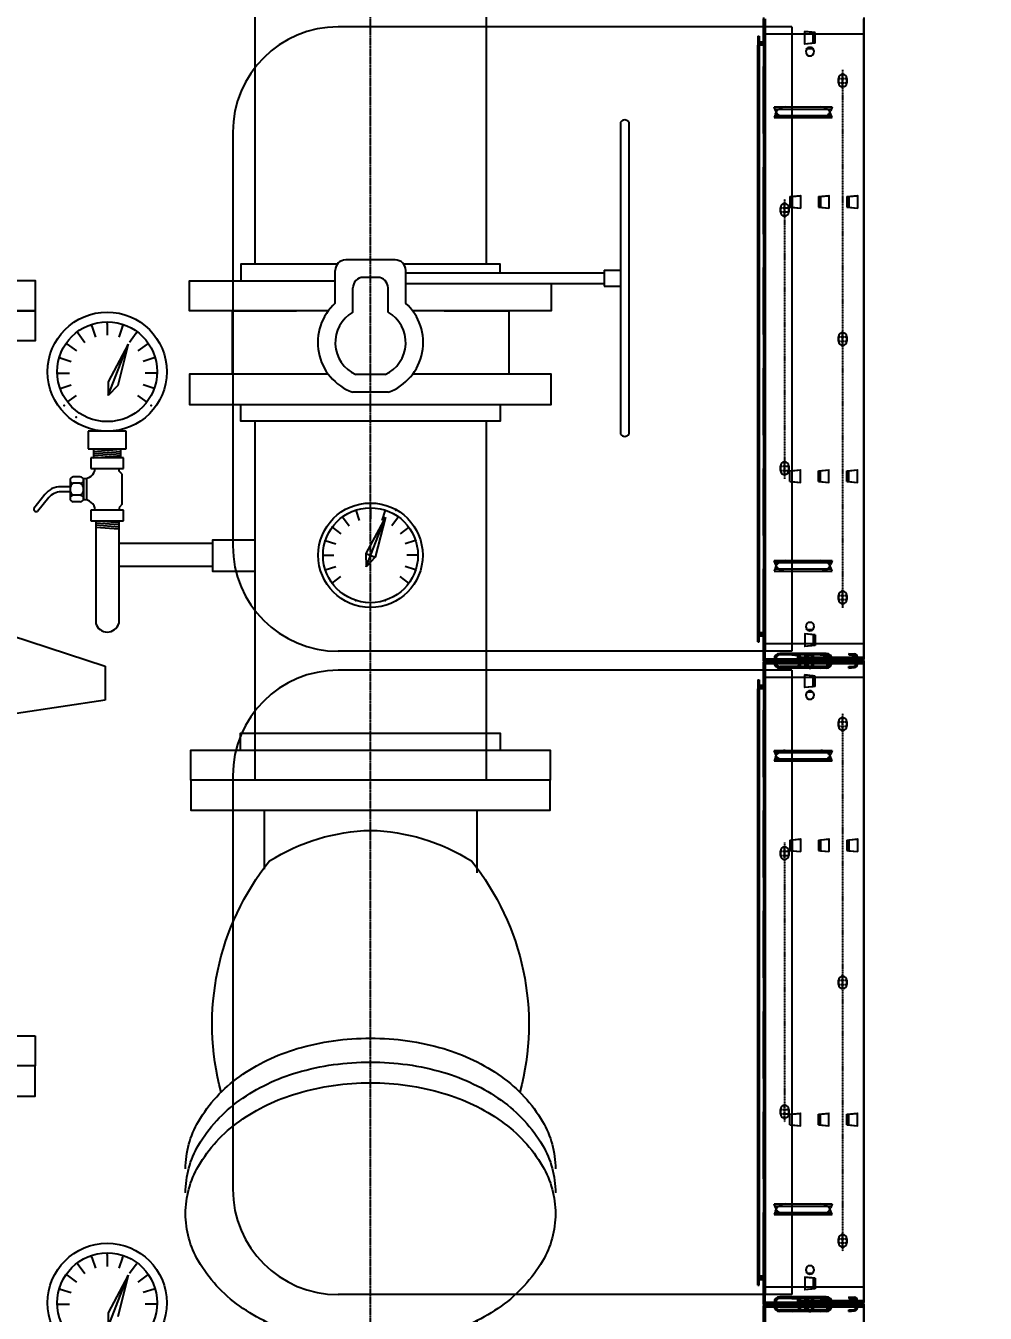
# Model space of a CAD drawing. Header units: millimetres. Extents: x -69706 to 52883, y -6882 to 68885.
# Drawn here: x -29200 to -28290, y 25178 to 26399 of the extents above; entities that cross this region are included whole.
import ezdxf

# ---------------------------------------------------------------- set-up
doc = ezdxf.new("R2010")
doc.units = ezdxf.units.MM
for name, pattern in [('YFM1P-長$0$CENTER2', [1.125, 0.75, -0.125, 0.125, -0.125]), ('YFM1P-長$0$HIDDEN', [9.525, 6.35, -3.175]), ('YFM1P-長$0$MAU&DCC Valve Station$0$CENTER2', [1.125, 0.75, -0.125, 0.125, -0.125])]:
    doc.linetypes.add(name, pattern=pattern)
for name, color, linetype in [('YFM1P-長$0$BAG', 221, 'Continuous'), ('YFM1P-長$0$CBF01', 3, 'Continuous'), ('YFM1P-長$0$CBF02', 6, 'Continuous'), ('YFM1P-長$0$CBF03', 30, 'Continuous'), ('YFM1P-長$0$CBF04', 7, 'Continuous'), ('YFM1P-長$0$M-FOUN', 252, 'Continuous'), ('YFM1P-長$0$MAU&DCC Valve Station$0$M-CWTR-VAVE', 4, 'Continuous'), ('YFM1P-長$0$MAU&DCC Valve Station$0$M-PIPE-CHWS12', 130, 'Continuous'), ('YFM1P-長$0$MAU&DCC Valve Station$0$M-PIPE-CHWS12_CL', 132, 'YFM1P-長$0$MAU&DCC Valve Station$0$CENTER2')]:
    doc.layers.add(name, color=color, linetype=linetype)
doc.styles.add('dim-txt', font='isocp.shx', dxfattribs={"width": 0.7, "bigfont": 'chineset.shx'})
doc.dimstyles.new('ARCH-dim-200MM', dxfattribs={"dimscale": 2000, "dimtxt": 0.3, "dimasz": 0.1, "dimexe": 0.1, "dimexo": 0.1, "dimgap": 0.05, "dimtad": 1, "dimdec": 0, "dimrnd": 0.5, "dimdsep": 46, "dimtxsty": 'dim-txt', "dimblk": 'DOT', "dimcen": 2, "dimclrd": 256, "dimclre": 256, "dimclrt": 256, "dimadec": 0, "dimazin": 0, "dimtfac": 1, "dimtdec": 0, "dimtix": 1, "dimtmove": 2, "dimatfit": 3, "dimldrblk": 'OBLIQUE', "dimfxl": 1, "dimtvp": 1, "dimtolj": 1, "dimarcsym": 0})

# ---------------------------------------------------------------- blocks, each defined once
blk = doc.blocks.new('YFM1P-長$0$MAU&DCC Valve Station$0$tg')
for p, q in [((-13.9, 42.8), (-10.7, 32.9)), ((0, 45), (0, 34.6)), ((13.9, 42.8), (10.7, 32.9)), ((-36.4, 26.5), (-28, 20.3)), ((-26.5, 36.4), (-20.3, 28)), ((14.1, 36.1), (-4.5, 1.7)), ((-4.2, -10.9), (14.1, 36.1)), ((14.1, 36.1), (4.5, -1.7)), ((26.5, 36.4), (20.3, 28)), ((36.4, 26.5), (28, 20.3)), ((-42.8, 13.9), (-32.9, 10.7)), ((42.8, 13.9), (32.9, 10.7)), ((-4.5, 1.7), (4.5, -1.7)), ((-4.5, 1.7), (-4.2, -10.9)), ((-45, 0), (-34.6, 0)), ((-42.8, -13.9), (-32.9, -10.7)), ((4.5, -1.7), (-4.2, -10.9)), ((42.8, -13.9), (32.9, -10.7)), ((45, 0), (34.6, 0)), ((-36.4, -26.5), (-28, -20.3)), ((36.4, -26.5), (28, -20.3))]:
    blk.add_line(p, q)
for radius in [49.5, 45]:
    blk.add_circle((0, 0), radius)
for p in [(23.9, 42.8), (-36.4, 26.5), (-26.5, 36.4), (26.5, 36.4), (-42.8, 13.9), (-45, 0), (-42.8, -13.9), (-36.4, -26.5), (-26.5, -36.4), (-13.9, -42.8), (0, -45), (13.9, -42.8)]:
    blk.add_point(p)
blk = doc.blocks.new('YFM1P-長$0$MAU&DCC Valve Station$0$08bv')
for p, q in [((368, 209), (368, -87)), ((376, 209), (376, -87)), ((154.4, 78.4), (107.6, 78.4)), ((97.6, 37.2), (97.6, 68.4)), ((137.7, 61.8), (124.3, 61.8)), ((164.4, 37.2), (164.4, 68.4)), ((164.4, 66), (352.6, 66)), ((352.6, 68.6), (352.6, 53.4)), ((352.6, 68.6), (368, 68.6)), ((114.3, 28.9), (114.3, 51.8)), ((147.7, 28.9), (147.7, 51.8)), ((164.4, 56), (352.6, 56)), ((352.6, 53.4), (368, 53.4)), ((0, 30), (0, -30)), ((0, 30), (61, 30)), ((201, 30), (262, 30)), ((262, 30), (262, -30)), ((144.8, -30.4), (117.2, -30.4)), ((148.1, -47), (113.9, -47))]:
    blk.add_line(p, q)
for points in [[(91, 30), (-40.5, 30), (-40.5, 58.6), (97.6, 58.6)], [(302.4, 56), (302.4, 30), (171, 30)], [(91, -30), (-40.5, -30), (-40.5, -58.6), (302.4, -58.6), (302.4, -30), (171, -30)]]:
    blk.add_lwpolyline(points)
for centre, radius, start, end in [((372, 206), 5, 36.8699, 143.1301), ((107.6, 68.4), 10, 90, 180), ((154.4, 68.4), 10, 0, 90), ((124.3, 51.8), 10, 90, 180), ((137.7, 51.8), 10, 0, 90), ((131, 0), 50, 131.8455, 250.0516), ((131, 0), 50, 289.9484, 48.1545), ((131, 0), 33.4, 120.0681, 245.5139), ((131, 0), 33.4, 294.4861, 59.9319), ((372, -84), 5, 216.8699, 323.1301)]:
    blk.add_arc(centre, radius, start, end)
blk = doc.blocks.new('YFM1P-長$0$A$C2E733A67')
at = {"layer": 'YFM1P-長$0$MAU&DCC Valve Station$0$M-CWTR-VAVE'}
for p, q in [((74.5, 585.9, 0), (74.5, 526.7, 0)), ((276.1, 585.9, 0), (276.1, 530.1, 0)), ((74.5, 101.9, 0), (74.5, 70.3, 0)), ((276.1, 101.9, 0), (276.1, 70.3, 0))]:
    blk.add_line(p, q, dxfattribs=at)
at = {"layer": 'YFM1P-長$0$MAU&DCC Valve Station$0$M-CWTR-VAVE', "elevation": 0}
for points in [[(298.4, 643), (298.4, 658.9), (52.3, 658.9), (52.3, 643)], [(345.6, 614.4), (345.6, 643), (5.1, 643), (5.1, 614.4), (345.6, 614.4)], [(345.6, 614.4), (345.6, 585.9), (5.1, 585.9), (5.1, 614.4), (345.6, 614.4)], [(345.6, 44.4), (345.6, 73), (5.1, 73), (5.1, 44.4), (345.6, 44.4)], [(345.6, 44.4), (345.6, 15.9), (5.1, 15.9), (5.1, 44.4), (345.6, 44.4)], [(298.4, 15.9), (298.4, 0), (52.3, 0), (52.3, 15.9)]]:
    blk.add_lwpolyline(points, dxfattribs=at)
for points in [[(350.6, 245.9, 0.133256), (338.4, 290.9, 0.106756), (299.3, 333.5, 0.082828), (244.8, 359.9, 0.071352), (175.3, 369.8, 0.071352), (105.9, 359.9, 0.082828), (51.4, 333.5, 0.106756), (12.2, 290.9, 0.133256), (0, 245.9, 0.133256)], [(350.6, 223.2, 0.133256), (338.4, 268.3, 0.106756), (299.3, 310.9, 0.082828), (244.8, 337.3, 0.071352), (175.3, 347.2, 0.071352), (105.9, 337.3, 0.082828), (51.4, 310.9, 0.106756), (12.2, 268.3, 0.133256), (0, 223.2, 0.133256)]]:
    blk.add_lwpolyline(points, format="xyb", dxfattribs=at)
blk.add_lwpolyline([(0, 203.5, 0.133256), (12.2, 158.5, 0.106756), (51.4, 115.8, 0.082828), (105.9, 89.5, 0.071352), (175.3, 79.5, 0.071352), (244.8, 89.5, 0.082828), (299.3, 115.8, 0.106756), (338.4, 158.5, 0.133256), (350.6, 203.5, 0.133256), (338.4, 248.5, 0.106756), (299.3, 291.2, 0.082828), (244.8, 317.5, 0.071352), (175.3, 327.5, 0.071352), (105.9, 317.5, 0.082828), (51.4, 291.2, 0.106756), (12.2, 248.5, 0.133256)], format="xyb", close=True, dxfattribs=at)
at = {"layer": 'YFM1P-長$0$MAU&DCC Valve Station$0$M-CWTR-VAVE'}
for centre, radius, start, end in [((180.1, 378.7, 0), 188.2, 91.4539, 122.2502), ((170.5, 378.7, 0), 188.2, 57.7498, 88.5461), ((272.5, 383.1, 0), 247.3, 141.2367, 195.0896), ((78.1, 383.1, 0), 247.3, 344.9104, 38.7633)]:
    blk.add_arc(centre, radius, start, end, dxfattribs=at)
blk = doc.blocks.new('YFM1P-長$0$A$C425E7A06')
at = {"layer": 'YFM1P-長$0$MAU&DCC Valve Station$0$M-CWTR-VAVE'}
for p, q in [((100.5, 731.9, 0), (100.5, 491.1, 0)), ((372.9, 731.9, 0), (372.9, 491.1, 0)), ((89.8, 452.8, 0), (0, 423.6, 0)), ((383.6, 452.8, 0), (473.4, 423.6, 0)), ((0, 423.6, 0), (0, 391.4, 0)), ((473.4, 423.6, 0), (473.4, 391.4, 0)), ((0, 391.4, 0), (84.1, 378.6, 0)), ((473.4, 391.4, 0), (389.3, 378.6, 0)), ((100.5, 343.1, 0), (100.5, 73, 0)), ((372.9, 343.1, 0), (372.9, 73, 0))]:
    blk.add_line(p, q, dxfattribs=at)
at = {"layer": 'YFM1P-長$0$MAU&DCC Valve Station$0$M-CWTR-VAVE', "elevation": 0}
for points in [[(359.7, 789), (359.7, 804.9), (113.7, 804.9), (113.7, 789)], [(406.9, 760.5), (406.9, 789), (66.5, 789), (66.5, 760.5), (406.9, 760.5)], [(66.5, 760.5), (66.5, 731.9), (406.9, 731.9), (406.9, 760.5), (66.5, 760.5)], [(66.5, 73), (66.5, 44.5), (406.9, 44.5), (406.9, 73), (66.5, 73)], [(406.9, 44.5), (406.9, 15.9), (66.5, 15.9), (66.5, 44.5), (406.9, 44.5)], [(359.7, 15.9), (359.7, 0), (113.7, 0), (113.7, 15.9)]]:
    blk.add_lwpolyline(points, dxfattribs=at)
at = {"layer": 'YFM1P-長$0$MAU&DCC Valve Station$0$M-CWTR-VAVE'}
for centre, radius in [((236.7, 581.6, 0), 17.1), ((236.7, 407.5, 0), 151.8), ((236.7, 407.5, 0), 87.1), ((236.7, 233.3, 0), 17.1)]:
    blk.add_circle(centre, radius, dxfattribs=at)
for centre, start, end in [((145.1, 498.7, 0), 170.4137, 207.4523), ((328.3, 498.7, 0), 332.5477, 9.5863)]:
    blk.add_arc(centre, 45.2, start, end, dxfattribs=at)
blk = doc.blocks.new('YFM1P-長$0$A$Cc3ad5393')
at = {"layer": 'YFM1P-長$0$BAG', "color": 252}
for p, q in [((287591.9, 373497.7), (287161.9, 373497.7)), ((287566.5, 373497.7), (287566.5, 372905.7)), ((287591.9, 373497.7), (287591.9, 372905.7)), ((287061.9, 373397.7), (287061.9, 373005.7)), ((287591.9, 372905.7), (287161.9, 372905.7)), ((287591.9, 372887.7), (287161.9, 372887.7)), ((287566.5, 372887.7), (287566.5, 372295.7)), ((287591.9, 372887.7), (287591.9, 372295.7)), ((287061.9, 372787.7), (287061.9, 372395.7)), ((287591.9, 372295.7), (287161.9, 372295.7))]:
    blk.add_line(p, q, dxfattribs=at)
for centre, start, end in [((287161.9, 373397.7), 90, 180), ((287161.9, 373005.7), 180, 270), ((287161.9, 372787.7), 90, 180), ((287161.9, 372395.7), 180, 270)]:
    blk.add_arc(centre, 100, start, end, dxfattribs=at)
at = {"layer": 'YFM1P-長$0$CBF01', "color": 252}
for p, q in [((287565, 373506.7), (287565, 373483.2)), ((287566.5, 373505.2), (287566.5, 373481.7)), ((287660, 373506.7), (287660, 373490.7)), ((287559.5, 373488.7), (287559.5, 373481.7)), ((287559.5, 373488.7), (287561, 373488.7)), ((287561, 373488.7), (287561, 373483.2)), ((287660, 373490.7), (287566.5, 373490.7)), ((287566.5, 373481.7), (287559.5, 373481.7)), ((287565, 373483.2), (287561, 373483.2)), ((287660, 372896.7), (287565, 372896.7)), ((287565, 372896.7), (287565, 372873.2)), ((287566.5, 372895.2), (287566.5, 372871.7)), ((287624.5, 372891.2), (287580.5, 372891.2)), ((287624.5, 372889.7), (287580.5, 372889.7)), ((287645.8, 372891.2), (287651.1, 372891.7)), ((287646, 372889.7), (287645.8, 372891.2)), ((287646, 372889.7), (287651.3, 372890.2)), ((287652.5, 372893.7), (287652.5, 372893.2)), ((287654, 372893.7), (287654, 372893.2)), ((287660, 372896.7), (287660, 372880.7)), ((287559.5, 372878.7), (287559.5, 372871.7)), ((287559.5, 372878.7), (287561, 372878.7)), ((287561, 372878.7), (287561, 372873.2)), ((287660, 372880.7), (287566.5, 372880.7)), ((287566.5, 372871.7), (287559.5, 372871.7)), ((287565, 372873.2), (287561, 372873.2)), ((287660, 372286.7), (287565, 372286.7)), ((287565, 372286.7), (287565, 372263.2)), ((287566.5, 372285.2), (287566.5, 372261.7)), ((287624.5, 372281.2), (287580.5, 372281.2)), ((287624.5, 372279.7), (287580.5, 372279.7)), ((287645.8, 372281.2), (287651.1, 372281.7)), ((287646, 372279.7), (287645.8, 372281.2)), ((287646, 372279.7), (287651.3, 372280.2)), ((287652.5, 372283.7), (287652.5, 372283.2)), ((287654, 372283.7), (287654, 372283.2)), ((287660, 372286.7), (287660, 372270.7))]:
    blk.add_line(p, q, dxfattribs=at)
at = {"layer": 'YFM1P-長$0$CBF01', "color": 252, "linetype": 'YFM1P-長$0$HIDDEN'}
for p, q in [((287566.5, 373490.7), (287565, 373490.7)), ((287575, 372895.2), (287575, 372896.7)), ((287590, 372895.2), (287590, 372896.7)), ((287591.8, 372891.2), (287597.1, 372891.7)), ((287592, 372889.7), (287591.8, 372891.2)), ((287592, 372889.7), (287597.3, 372890.2)), ((287598.5, 372893.7), (287598.5, 372893.2)), ((287600, 372893.7), (287600, 372893.2)), ((287605.5, 372893.2), (287605.5, 372896.7)), ((287612, 372889.7), (287606.7, 372890.2)), ((287612.2, 372891.2), (287606.9, 372891.7)), ((287607, 372893.2), (287607, 372895.2)), ((287611, 372893.2), (287611, 372895.2)), ((287612, 372889.7), (287612.2, 372891.2)), ((287612.5, 372893.2), (287612.5, 372896.7)), ((287614, 372895.2), (287614, 372896.7)), ((287617, 372895.2), (287617, 372896.7)), ((287618.8, 372891.2), (287624.1, 372891.7)), ((287619, 372889.7), (287618.8, 372891.2)), ((287619, 372889.7), (287624.3, 372890.2)), ((287625.5, 372893.7), (287625.5, 372893.2)), ((287627, 372893.7), (287627, 372893.2)), ((287630, 372895.2), (287630, 372896.7)), ((287644, 372895.2), (287644, 372896.7)), ((287566.5, 372880.7), (287565, 372880.7)), ((287575, 372285.2), (287575, 372286.7)), ((287590, 372285.2), (287590, 372286.7)), ((287591.8, 372281.2), (287597.1, 372281.7)), ((287592, 372279.7), (287591.8, 372281.2)), ((287592, 372279.7), (287597.3, 372280.2)), ((287598.5, 372283.7), (287598.5, 372283.2)), ((287600, 372283.7), (287600, 372283.2)), ((287605.5, 372283.2), (287605.5, 372286.7)), ((287612, 372279.7), (287606.7, 372280.2)), ((287612.2, 372281.2), (287606.9, 372281.7)), ((287607, 372283.2), (287607, 372285.2)), ((287611, 372283.2), (287611, 372285.2)), ((287612, 372279.7), (287612.2, 372281.2)), ((287612.5, 372283.2), (287612.5, 372286.7)), ((287614, 372285.2), (287614, 372286.7)), ((287617, 372285.2), (287617, 372286.7)), ((287618.8, 372281.2), (287624.1, 372281.7)), ((287619, 372279.7), (287618.8, 372281.2)), ((287619, 372279.7), (287624.3, 372280.2)), ((287625.5, 372283.7), (287625.5, 372283.2)), ((287627, 372283.7), (287627, 372283.2)), ((287630, 372285.2), (287630, 372286.7)), ((287644, 372285.2), (287644, 372286.7))]:
    blk.add_line(p, q, dxfattribs=at)
at = {"layer": 'YFM1P-長$0$CBF01', "color": 252, "ltscale": 5}
for p, q in [((287660, 372895.2), (287566.5, 372895.2)), ((287660, 372285.2), (287566.5, 372285.2))]:
    blk.add_line(p, q, dxfattribs=at)
at = {"layer": 'YFM1P-長$0$CBF01', "color": 252}
for centre, radius, start, end in [((287580.5, 372895.2), 5.5, 180, 270), ((287580.5, 372895.2), 4, 180, 270), ((287624.5, 372895.2), 4, 270, 0), ((287624.5, 372895.2), 5.5, 270, 0), ((287651, 372893.2), 1.5, 275, 0), ((287651, 372893.2), 3, 275, 0), ((287655.5, 372893.7), 3, 150, 180), ((287655.5, 372893.7), 1.5, 90, 180), ((287580.5, 372285.2), 5.5, 180, 270), ((287580.5, 372285.2), 4, 180, 270), ((287624.5, 372285.2), 4, 270, 0), ((287624.5, 372285.2), 5.5, 270, 0), ((287651, 372283.2), 1.5, 275, 0), ((287651, 372283.2), 3, 275, 0), ((287655.5, 372283.7), 3, 150, 180), ((287655.5, 372283.7), 1.5, 90, 180)]:
    blk.add_arc(centre, radius, start, end, dxfattribs=at)
at = {"layer": 'YFM1P-長$0$CBF01', "color": 252, "linetype": 'YFM1P-長$0$HIDDEN'}
for centre, radius, start, end in [((287597, 372893.2), 1.5, 275, 0), ((287597, 372893.2), 3, 275, 0), ((287601.5, 372893.7), 3, 90, 180), ((287601.5, 372893.7), 1.5, 90, 180), ((287602.5, 372893.7), 3, 0, 90), ((287602.5, 372893.7), 1.5, 0, 90), ((287607, 372893.2), 3, 180, 265), ((287607, 372893.2), 1.5, 180, 265), ((287609, 372893.2), 3.5, 180, 0), ((287609, 372893.2), 2, 180, 0), ((287624, 372893.2), 1.5, 275, 0), ((287624, 372893.2), 3, 275, 0), ((287628.5, 372893.7), 3, 90, 180), ((287628.5, 372893.7), 1.5, 90, 180), ((287655.5, 372893.7), 3, 90, 150), ((287597, 372283.2), 1.5, 275, 0), ((287597, 372283.2), 3, 275, 0), ((287601.5, 372283.7), 3, 90, 180), ((287601.5, 372283.7), 1.5, 90, 180), ((287602.5, 372283.7), 3, 0, 90), ((287602.5, 372283.7), 1.5, 0, 90), ((287607, 372283.2), 3, 180, 265), ((287607, 372283.2), 1.5, 180, 265), ((287609, 372283.2), 3.5, 180, 0), ((287609, 372283.2), 2, 180, 0), ((287624, 372283.2), 1.5, 275, 0), ((287624, 372283.2), 3, 275, 0), ((287628.5, 372283.7), 3, 90, 180), ((287628.5, 372283.7), 1.5, 90, 180), ((287655.5, 372283.7), 3, 90, 150)]:
    blk.add_arc(centre, radius, start, end, dxfattribs=at)
at = {"layer": 'YFM1P-長$0$CBF02', "color": 252}
for p, q in [((287565, 373480.2), (287565, 373505.2)), ((287660, 372896.7), (287660, 373505.2)), ((287604, 373481.3), (287604, 373493.2)), ((287612, 373492.3), (287604, 373493.1)), ((287614, 373492.2), (287604.1, 373493.2)), ((287612, 373482.1), (287612, 373492.3)), ((287614, 373482.2), (287614, 373492.2)), ((287559.5, 372920.2), (287559.5, 373480.2)), ((287566.5, 373480.2), (287559.5, 373480.2)), ((287561, 372920.2), (287561, 373480.2)), ((287566.5, 372920.2), (287566.5, 373480.2)), ((287612, 373482.1), (287604, 373481.3)), ((287614, 373482.2), (287604.1, 373481.2)), ((287606.4, 373477.2), (287611.6, 373477.2)), ((287607.5, 373470.2), (287610.5, 373470.2)), ((287636, 373448.7), (287636, 373444.7)), ((287644, 373448.7), (287644, 373444.7)), ((287576.2, 373415), (287575, 373411.7)), ((287575, 373411.7), (287630, 373411.7)), ((287575.7, 373413.7), (287629.3, 373413.7)), ((287585.6, 373421.7), (287619.4, 373421.7)), ((287630, 373411.7), (287628.8, 373415)), ((287581, 373326.2), (287581, 373322.2)), ((287589, 373326.2), (287589, 373322.2)), ((287636, 373203.7), (287636, 373199.7)), ((287644, 373203.7), (287644, 373199.7)), ((287581, 373081.2), (287581, 373077.2)), ((287589, 373081.2), (287589, 373077.2)), ((287590, 373076.7), (287600, 373077.7)), ((287590, 373066.7), (287590, 373076.7)), ((287592, 373076.8), (287600, 373077.6)), ((287592, 373066.6), (287592, 373076.8)), ((287600, 373065.8), (287600, 373077.7)), ((287617, 373076.7), (287627, 373077.7)), ((287617, 373066.7), (287617, 373076.7)), ((287619, 373076.8), (287627, 373077.6)), ((287619, 373066.6), (287619, 373076.8)), ((287627, 373065.8), (287627, 373077.7)), ((287644, 373076.7), (287654, 373077.7)), ((287644, 373066.7), (287644, 373076.7)), ((287646, 373076.8), (287654, 373077.6)), ((287646, 373066.6), (287646, 373076.8)), ((287654, 373065.8), (287654, 373077.7)), ((287590, 373066.7), (287600, 373065.7)), ((287592, 373066.6), (287600, 373065.8)), ((287617, 373066.7), (287627, 373065.7)), ((287619, 373066.6), (287627, 373065.8)), ((287644, 373066.7), (287654, 373065.7)), ((287646, 373066.6), (287654, 373065.8)), ((287576.2, 372985), (287575, 372981.7)), ((287585.6, 372991.7), (287619.4, 372991.7)), ((287630, 372981.7), (287628.8, 372985)), ((287575, 372981.7), (287630, 372981.7)), ((287575.7, 372983.7), (287629.3, 372983.7)), ((287636, 372958.7), (287636, 372954.7)), ((287644, 372958.7), (287644, 372954.7)), ((287559.5, 372920.2), (287566.5, 372920.2)), ((287565, 372920.2), (287565, 372896.7)), ((287660, 372896.7), (287565, 372896.7)), ((287660, 372895.2), (287565, 372895.2)), ((287565, 372870.2), (287565, 372895.2)), ((287660, 372286.7), (287660, 372895.2)), ((287604, 372871.3), (287604, 372883.2)), ((287612, 372882.3), (287604, 372883.1)), ((287614, 372882.2), (287604.1, 372883.2)), ((287612, 372872.1), (287612, 372882.3)), ((287614, 372872.2), (287614, 372882.2)), ((287559.5, 372310.2), (287559.5, 372870.2)), ((287566.5, 372870.2), (287559.5, 372870.2)), ((287561, 372310.2), (287561, 372870.2)), ((287566.5, 372310.2), (287566.5, 372870.2)), ((287612, 372872.1), (287604, 372871.3)), ((287614, 372872.2), (287604.1, 372871.2)), ((287606.4, 372867.2), (287611.6, 372867.2)), ((287607.5, 372860.2), (287610.5, 372860.2)), ((287636, 372838.7), (287636, 372834.7)), ((287644, 372838.7), (287644, 372834.7)), ((287576.2, 372805), (287575, 372801.7)), ((287575, 372801.7), (287630, 372801.7)), ((287575.7, 372803.7), (287629.3, 372803.7)), ((287585.6, 372811.7), (287619.4, 372811.7)), ((287630, 372801.7), (287628.8, 372805)), ((287581, 372716.2), (287581, 372712.2)), ((287589, 372716.2), (287589, 372712.2)), ((287636, 372593.7), (287636, 372589.7)), ((287644, 372593.7), (287644, 372589.7)), ((287581, 372471.2), (287581, 372467.2)), ((287589, 372471.2), (287589, 372467.2)), ((287590, 372466.7), (287600, 372467.7)), ((287590, 372456.7), (287590, 372466.7)), ((287592, 372466.8), (287600, 372467.6)), ((287592, 372456.6), (287592, 372466.8)), ((287600, 372455.8), (287600, 372467.7)), ((287617, 372466.7), (287627, 372467.7)), ((287617, 372456.7), (287617, 372466.7)), ((287619, 372466.8), (287627, 372467.6)), ((287619, 372456.6), (287619, 372466.8)), ((287627, 372455.8), (287627, 372467.7)), ((287644, 372466.7), (287654, 372467.7)), ((287644, 372456.7), (287644, 372466.7)), ((287646, 372466.8), (287654, 372467.6)), ((287646, 372456.6), (287646, 372466.8)), ((287654, 372455.8), (287654, 372467.7)), ((287590, 372456.7), (287600, 372455.7)), ((287592, 372456.6), (287600, 372455.8)), ((287617, 372456.7), (287627, 372455.7)), ((287619, 372456.6), (287627, 372455.8)), ((287644, 372456.7), (287654, 372455.7)), ((287646, 372456.6), (287654, 372455.8)), ((287576.2, 372375), (287575, 372371.7)), ((287585.6, 372381.7), (287619.4, 372381.7)), ((287630, 372371.7), (287628.8, 372375)), ((287575, 372371.7), (287630, 372371.7)), ((287575.7, 372373.7), (287629.3, 372373.7)), ((287636, 372348.7), (287636, 372344.7)), ((287644, 372348.7), (287644, 372344.7)), ((287559.5, 372310.2), (287566.5, 372310.2)), ((287565, 372310.2), (287565, 372286.7)), ((287660, 372286.7), (287565, 372286.7)), ((287660, 372285.2), (287565, 372285.2)), ((287565, 372260.2), (287565, 372285.2)), ((287660, 371676.7), (287660, 372285.2))]:
    blk.add_line(p, q, dxfattribs=at)
at = {"layer": 'YFM1P-長$0$CBF02', "color": 252, "linetype": 'YFM1P-長$0$HIDDEN', "ltscale": 10}
for p, q in [((287565, 372920.2), (287565, 373480.2)), ((287565, 372310.2), (287565, 372870.2))]:
    blk.add_line(p, q, dxfattribs=at)
at = {"layer": 'YFM1P-長$0$CBF02', "color": 252, "linetype": 'YFM1P-長$0$CENTER2', "ltscale": 0.2}
for p, q in [((287635.5, 373448.7), (287644.5, 373448.7)), ((287640, 373439.7), (287640, 373453.8)), ((287635.5, 373444.7), (287644.5, 373444.7)), ((287580.5, 373326.2), (287589.5, 373326.2)), ((287585, 373317.2), (287585, 373331.3)), ((287580.5, 373322.2), (287589.5, 373322.2)), ((287640, 373194.7), (287640, 373208.8)), ((287635.5, 373203.7), (287644.5, 373203.7)), ((287635.5, 373199.7), (287644.5, 373199.7)), ((287585, 373072.2), (287585, 373086.3)), ((287580.5, 373081.2), (287589.5, 373081.2)), ((287580.5, 373077.2), (287589.5, 373077.2)), ((287640, 372949.7), (287640, 372963.8)), ((287635.5, 372958.7), (287644.5, 372958.7)), ((287635.5, 372954.7), (287644.5, 372954.7)), ((287635.5, 372838.7), (287644.5, 372838.7)), ((287640, 372829.7), (287640, 372843.8)), ((287635.5, 372834.7), (287644.5, 372834.7)), ((287580.5, 372716.2), (287589.5, 372716.2)), ((287585, 372707.2), (287585, 372721.3)), ((287580.5, 372712.2), (287589.5, 372712.2)), ((287635.5, 372593.7), (287644.5, 372593.7)), ((287640, 372584.7), (287640, 372598.8)), ((287635.5, 372589.7), (287644.5, 372589.7)), ((287585, 372462.2), (287585, 372476.3)), ((287580.5, 372471.2), (287589.5, 372471.2)), ((287580.5, 372467.2), (287589.5, 372467.2)), ((287640, 372339.7), (287640, 372353.8)), ((287635.5, 372348.7), (287644.5, 372348.7)), ((287635.5, 372344.7), (287644.5, 372344.7))]:
    blk.add_line(p, q, dxfattribs=at)
at = {"layer": 'YFM1P-長$0$CBF02', "color": 252, "ltscale": 10}
for p, q in [((287660, 372893.7), (287565, 372893.7)), ((287660, 372283.7), (287565, 372283.7))]:
    blk.add_line(p, q, dxfattribs=at)
at = {"layer": 'YFM1P-長$0$CBF02', "color": 252}
for centre, radius, start, end in [((287604.1, 373493.2), 0.0502, 78.5788, 270), ((287604.1, 373481.3), 0.0502, 90, 281.4212), ((287609.6, 373474.2), 4.49, 153.4401, 242.8116), ((287609, 373474.2), 4, 30, 150), ((287608.4, 373474.2), 4.49, 297.1884, 26.5599), ((287640, 373448.7), 4, 0, 180), ((287640, 373444.7), 4, 180, 0), ((287585.6, 373411.7), 10, 90, 160.71), ((287619.4, 373411.7), 10, 19.29, 90), ((287585, 373326.2), 4, 0, 180), ((287585, 373322.2), 4, 180, 0), ((287640, 373203.7), 4, 0, 180), ((287640, 373199.7), 4, 180, 0), ((287585, 373081.2), 4, 0, 180), ((287585, 373077.2), 4, 180, 0), ((287600, 373077.7), 0.0502, 270, 101.4212), ((287627, 373077.7), 0.0502, 270, 101.4212), ((287654, 373077.7), 0.0502, 270, 101.4212), ((287600, 373065.8), 0.0502, 258.5788, 90), ((287627, 373065.8), 0.0502, 258.5788, 90), ((287654, 373065.8), 0.0502, 258.5788, 90), ((287585.6, 372981.7), 10, 90, 160.71), ((287619.4, 372981.7), 10, 19.29, 90), ((287640, 372958.7), 4, 0, 180), ((287640, 372954.7), 4, 180, 0), ((287604.1, 372883.2), 0.0502, 78.5788, 270), ((287604.1, 372871.3), 0.0502, 90, 281.4212), ((287609.6, 372864.2), 4.49, 153.4401, 242.8116), ((287609, 372864.2), 4, 30, 150), ((287608.4, 372864.2), 4.49, 297.1884, 26.5599), ((287640, 372838.7), 4, 0, 180), ((287640, 372834.7), 4, 180, 0), ((287585.6, 372801.7), 10, 90, 160.71), ((287619.4, 372801.7), 10, 19.29, 90), ((287585, 372716.2), 4, 0, 180), ((287585, 372712.2), 4, 180, 0), ((287640, 372593.7), 4, 0, 180), ((287640, 372589.7), 4, 180, 0), ((287585, 372471.2), 4, 0, 180), ((287585, 372467.2), 4, 180, 0), ((287600, 372467.7), 0.0502, 270, 101.4212), ((287627, 372467.7), 0.0502, 270, 101.4212), ((287654, 372467.7), 0.0502, 270, 101.4212), ((287600, 372455.8), 0.0502, 258.5788, 90), ((287627, 372455.8), 0.0502, 258.5788, 90), ((287654, 372455.8), 0.0502, 258.5788, 90), ((287585.6, 372371.7), 10, 90, 160.71), ((287619.4, 372371.7), 10, 19.29, 90), ((287640, 372348.7), 4, 0, 180), ((287640, 372344.7), 4, 180, 0)]:
    blk.add_arc(centre, radius, start, end, dxfattribs=at)
at = {"layer": 'YFM1P-長$0$CBF03', "color": 252}
for p, q in [((287565, 373506.7), (287565, 372898.2)), ((287660, 373506.7), (287660, 372898.2)), ((287559.5, 373483.2), (287559.5, 372923.2)), ((287559.5, 373483.2), (287565, 373483.2)), ((287561, 373483.2), (287561, 372923.2)), ((287636, 373444.7), (287636, 373448.7)), ((287644, 373444.7), (287644, 373448.7)), ((287575, 373421.7), (287630, 373421.7)), ((287576.2, 373418.4), (287575, 373421.7)), ((287575.7, 373419.7), (287629.3, 373419.7)), ((287585.6, 373411.7), (287619.4, 373411.7)), ((287630, 373421.7), (287628.8, 373418.4)), ((287581, 373322.2), (287581, 373326.2)), ((287589, 373322.2), (287589, 373326.2)), ((287590, 373336.7), (287600, 373337.7)), ((287590, 373336.7), (287590, 373326.7)), ((287590, 373326.7), (287600, 373325.7)), ((287592, 373336.8), (287600, 373337.6)), ((287592, 373336.8), (287592, 373326.6)), ((287592, 373326.6), (287600, 373325.8)), ((287600, 373337.7), (287600, 373325.8)), ((287617, 373336.7), (287627, 373337.7)), ((287617, 373336.7), (287617, 373326.7)), ((287617, 373326.7), (287627, 373325.7)), ((287619, 373336.8), (287627, 373337.6)), ((287619, 373336.8), (287619, 373326.6)), ((287619, 373326.6), (287627, 373325.8)), ((287627, 373337.7), (287627, 373325.8)), ((287644, 373336.7), (287654, 373337.7)), ((287644, 373336.7), (287644, 373326.7)), ((287644, 373326.7), (287654, 373325.7)), ((287646, 373336.8), (287654, 373337.6)), ((287646, 373336.8), (287646, 373326.6)), ((287646, 373326.6), (287654, 373325.8)), ((287654, 373337.7), (287654, 373325.8)), ((287636, 373199.7), (287636, 373203.7)), ((287644, 373199.7), (287644, 373203.7)), ((287581, 373077.2), (287581, 373081.2)), ((287589, 373077.2), (287589, 373081.2)), ((287575, 372991.7), (287630, 372991.7)), ((287576.2, 372988.4), (287575, 372991.7)), ((287575.7, 372989.7), (287629.3, 372989.7)), ((287630, 372991.7), (287628.8, 372988.4)), ((287585.6, 372981.7), (287619.4, 372981.7)), ((287636, 372954.7), (287636, 372958.7)), ((287644, 372954.7), (287644, 372958.7)), ((287606.4, 372926.2), (287611.6, 372926.2)), ((287607.5, 372933.2), (287610.5, 372933.2)), ((287565, 372923.2), (287559.5, 372923.2)), ((287604, 372922.2), (287604, 372910.3)), ((287612, 372921.3), (287604, 372922.1)), ((287612, 372911.1), (287604, 372910.3)), ((287614, 372921.2), (287604.1, 372922.2)), ((287614, 372911.2), (287604.1, 372910.2)), ((287612, 372921.3), (287612, 372911.1)), ((287614, 372921.2), (287614, 372911.2)), ((287660, 372898.2), (287565, 372898.2)), ((287565, 372896.7), (287565, 372288.2)), ((287660, 372896.7), (287565, 372896.7)), ((287660, 372896.7), (287660, 372288.2)), ((287559.5, 372873.2), (287559.5, 372313.2)), ((287559.5, 372873.2), (287565, 372873.2)), ((287561, 372873.2), (287561, 372313.2)), ((287636, 372834.7), (287636, 372838.7)), ((287644, 372834.7), (287644, 372838.7)), ((287575, 372811.7), (287630, 372811.7)), ((287576.2, 372808.4), (287575, 372811.7)), ((287575.7, 372809.7), (287629.3, 372809.7)), ((287585.6, 372801.7), (287619.4, 372801.7)), ((287630, 372811.7), (287628.8, 372808.4)), ((287581, 372712.2), (287581, 372716.2)), ((287589, 372712.2), (287589, 372716.2)), ((287590, 372726.7), (287600, 372727.7)), ((287590, 372726.7), (287590, 372716.7)), ((287590, 372716.7), (287600, 372715.7)), ((287592, 372726.8), (287600, 372727.6)), ((287592, 372726.8), (287592, 372716.6)), ((287592, 372716.6), (287600, 372715.8)), ((287600, 372727.7), (287600, 372715.8)), ((287617, 372726.7), (287627, 372727.7)), ((287617, 372726.7), (287617, 372716.7)), ((287617, 372716.7), (287627, 372715.7)), ((287619, 372726.8), (287627, 372727.6)), ((287619, 372726.8), (287619, 372716.6)), ((287619, 372716.6), (287627, 372715.8)), ((287627, 372727.7), (287627, 372715.8)), ((287644, 372726.7), (287654, 372727.7)), ((287644, 372726.7), (287644, 372716.7)), ((287644, 372716.7), (287654, 372715.7)), ((287646, 372726.8), (287654, 372727.6)), ((287646, 372726.8), (287646, 372716.6)), ((287646, 372716.6), (287654, 372715.8)), ((287654, 372727.7), (287654, 372715.8)), ((287636, 372589.7), (287636, 372593.7)), ((287644, 372589.7), (287644, 372593.7)), ((287581, 372467.2), (287581, 372471.2)), ((287589, 372467.2), (287589, 372471.2)), ((287575, 372381.7), (287630, 372381.7)), ((287576.2, 372378.4), (287575, 372381.7)), ((287575.7, 372379.7), (287629.3, 372379.7)), ((287630, 372381.7), (287628.8, 372378.4)), ((287585.6, 372371.7), (287619.4, 372371.7)), ((287636, 372344.7), (287636, 372348.7)), ((287644, 372344.7), (287644, 372348.7)), ((287565, 372313.2), (287559.5, 372313.2)), ((287606.4, 372316.2), (287611.6, 372316.2)), ((287607.5, 372323.2), (287610.5, 372323.2)), ((287604, 372312.2), (287604, 372300.3)), ((287612, 372311.3), (287604, 372312.1)), ((287612, 372301.1), (287604, 372300.3)), ((287614, 372311.2), (287604.1, 372312.2)), ((287614, 372301.2), (287604.1, 372300.2)), ((287612, 372311.3), (287612, 372301.1)), ((287614, 372311.2), (287614, 372301.2)), ((287660, 372288.2), (287565, 372288.2)), ((287565, 372286.7), (287565, 371678.2)), ((287660, 372286.7), (287565, 372286.7)), ((287660, 372286.7), (287660, 371678.2))]:
    blk.add_line(p, q, dxfattribs=at)
at = {"layer": 'YFM1P-長$0$CBF03', "color": 252, "linetype": 'YFM1P-長$0$HIDDEN'}
for p, q in [((287565, 373483.2), (287566.5, 373483.2)), ((287566.5, 372923.2), (287565, 372923.2)), ((287565, 372873.2), (287566.5, 372873.2)), ((287566.5, 372313.2), (287565, 372313.2))]:
    blk.add_line(p, q, dxfattribs=at)
at = {"layer": 'YFM1P-長$0$CBF03', "color": 252, "linetype": 'YFM1P-長$0$HIDDEN', "ltscale": 10}
for p, q in [((287566.5, 373483.2), (287566.5, 372923.2)), ((287660, 372899.7), (287565, 372899.7)), ((287566.5, 372873.2), (287566.5, 372313.2)), ((287660, 372289.7), (287565, 372289.7))]:
    blk.add_line(p, q, dxfattribs=at)
at = {"layer": 'YFM1P-長$0$CBF03', "color": 252, "linetype": 'YFM1P-長$0$CENTER2', "ltscale": 0.2}
for p, q in [((287635.5, 373448.7), (287644.5, 373448.7)), ((287635.5, 373444.7), (287644.5, 373444.7)), ((287580.5, 373326.2), (287589.5, 373326.2)), ((287580.5, 373322.2), (287589.5, 373322.2)), ((287635.5, 373203.7), (287644.5, 373203.7)), ((287635.5, 373199.7), (287644.5, 373199.7)), ((287580.5, 373081.2), (287589.5, 373081.2)), ((287580.5, 373077.2), (287589.5, 373077.2)), ((287635.5, 372958.7), (287644.5, 372958.7)), ((287635.5, 372954.7), (287644.5, 372954.7)), ((287635.5, 372838.7), (287644.5, 372838.7)), ((287635.5, 372834.7), (287644.5, 372834.7)), ((287580.5, 372716.2), (287589.5, 372716.2)), ((287580.5, 372712.2), (287589.5, 372712.2)), ((287635.5, 372593.7), (287644.5, 372593.7)), ((287635.5, 372589.7), (287644.5, 372589.7)), ((287580.5, 372471.2), (287589.5, 372471.2)), ((287580.5, 372467.2), (287589.5, 372467.2)), ((287635.5, 372348.7), (287644.5, 372348.7)), ((287635.5, 372344.7), (287644.5, 372344.7))]:
    blk.add_line(p, q, dxfattribs=at)
at = {"layer": 'YFM1P-長$0$CBF03', "color": 252, "linetype": 'YFM1P-長$0$CENTER2', "ltscale": 0.3}
for p, q in [((287640, 373456.8), (287640, 372946.7)), ((287585, 373334.3), (287585, 373069.2)), ((287640, 372846.8), (287640, 372336.7)), ((287585, 372724.3), (287585, 372459.2))]:
    blk.add_line(p, q, dxfattribs=at)
at = {"layer": 'YFM1P-長$0$CBF03', "color": 252}
for centre, radius, start, end in [((287640, 373448.7), 4, 0, 180), ((287640, 373444.7), 4, 180, 0), ((287585.6, 373421.7), 10, 199.29, 270), ((287619.4, 373421.7), 10, 270, 340.71), ((287585, 373326.2), 4, 0, 180), ((287600, 373337.7), 0.0502, 270, 101.4212), ((287627, 373337.7), 0.0502, 270, 101.4212), ((287654, 373337.7), 0.0502, 270, 101.4212), ((287585, 373322.2), 4, 180, 0), ((287600, 373325.8), 0.0502, 258.5788, 90), ((287627, 373325.8), 0.0502, 258.5788, 90), ((287654, 373325.8), 0.0502, 258.5788, 90), ((287640, 373203.7), 4, 0, 180), ((287640, 373199.7), 4, 180, 0), ((287585, 373081.2), 4, 0, 180), ((287585, 373077.2), 4, 180, 0), ((287585.6, 372991.7), 10, 199.29, 270), ((287619.4, 372991.7), 10, 270, 340.71), ((287640, 372958.7), 4, 0, 180), ((287640, 372954.7), 4, 180, 0), ((287609.6, 372929.2), 4.49, 117.1884, 206.5599), ((287609, 372929.2), 4, 210, 330), ((287608.4, 372929.2), 4.49, 333.4401, 62.8116), ((287604.1, 372922.2), 0.0502, 78.5788, 270), ((287604.1, 372910.3), 0.0502, 90, 281.4212), ((287640, 372838.7), 4, 0, 180), ((287640, 372834.7), 4, 180, 0), ((287585.6, 372811.7), 10, 199.29, 270), ((287619.4, 372811.7), 10, 270, 340.71), ((287585, 372716.2), 4, 0, 180), ((287600, 372727.7), 0.0502, 270, 101.4212), ((287600, 372715.8), 0.0502, 258.5788, 90), ((287627, 372727.7), 0.0502, 270, 101.4212), ((287627, 372715.8), 0.0502, 258.5788, 90), ((287654, 372727.7), 0.0502, 270, 101.4212), ((287654, 372715.8), 0.0502, 258.5788, 90), ((287585, 372712.2), 4, 180, 0), ((287640, 372593.7), 4, 0, 180), ((287640, 372589.7), 4, 180, 0), ((287585, 372471.2), 4, 0, 180), ((287585, 372467.2), 4, 180, 0), ((287585.6, 372381.7), 10, 199.29, 270), ((287619.4, 372381.7), 10, 270, 340.71), ((287640, 372348.7), 4, 0, 180), ((287640, 372344.7), 4, 180, 0), ((287609.6, 372319.2), 4.49, 117.1884, 206.5599), ((287609, 372319.2), 4, 210, 330), ((287608.4, 372319.2), 4.49, 333.4401, 62.8116), ((287604.1, 372312.2), 0.0502, 78.5788, 270), ((287604.1, 372300.3), 0.0502, 90, 281.4212)]:
    blk.add_arc(centre, radius, start, end, dxfattribs=at)
at = {"layer": 'YFM1P-長$0$CBF04', "color": 252}
for p, q in [((287559.5, 372914.7), (287559.5, 372921.7)), ((287566.5, 372921.7), (287559.5, 372921.7)), ((287559.5, 372914.7), (287561, 372914.7)), ((287561, 372914.7), (287561, 372920.2)), ((287565, 372920.2), (287561, 372920.2)), ((287565, 372896.7), (287565, 372920.2)), ((287566.5, 372898.2), (287566.5, 372921.7)), ((287660, 372912.7), (287566.5, 372912.7)), ((287660, 372896.7), (287660, 372912.7)), ((287624.5, 372903.7), (287580.5, 372903.7)), ((287624.5, 372902.2), (287580.5, 372902.2)), ((287646, 372903.7), (287645.8, 372902.2)), ((287645.8, 372902.2), (287651.1, 372901.8)), ((287646, 372903.7), (287651.3, 372903.3)), ((287652.5, 372899.7), (287652.5, 372900.3)), ((287654, 372899.7), (287654, 372900.3)), ((287660, 372896.7), (287565, 372896.7)), ((287559.5, 372304.7), (287559.5, 372311.7)), ((287566.5, 372311.7), (287559.5, 372311.7)), ((287559.5, 372304.7), (287561, 372304.7)), ((287561, 372304.7), (287561, 372310.2)), ((287565, 372310.2), (287561, 372310.2)), ((287565, 372286.7), (287565, 372310.2)), ((287566.5, 372288.2), (287566.5, 372311.7)), ((287660, 372302.7), (287566.5, 372302.7)), ((287660, 372286.7), (287660, 372302.7)), ((287624.5, 372293.7), (287580.5, 372293.7)), ((287624.5, 372292.2), (287580.5, 372292.2)), ((287646, 372293.7), (287645.8, 372292.2)), ((287645.8, 372292.2), (287651.1, 372291.8)), ((287646, 372293.7), (287651.3, 372293.3)), ((287652.5, 372289.7), (287652.5, 372290.3)), ((287654, 372289.7), (287654, 372290.3)), ((287660, 372286.7), (287565, 372286.7))]:
    blk.add_line(p, q, dxfattribs=at)
at = {"layer": 'YFM1P-長$0$CBF04', "color": 252, "linetype": 'YFM1P-長$0$HIDDEN'}
for p, q in [((287566.5, 372912.7), (287565, 372912.7)), ((287592, 372903.7), (287591.8, 372902.2)), ((287591.8, 372902.2), (287597.1, 372901.8)), ((287592, 372903.7), (287597.3, 372903.3)), ((287598.5, 372899.7), (287598.5, 372900.3)), ((287600, 372899.7), (287600, 372900.3)), ((287605.5, 372900.2), (287605.5, 372896.7)), ((287612, 372903.7), (287606.7, 372903.3)), ((287612.2, 372902.2), (287606.9, 372901.8)), ((287607, 372900.2), (287607, 372898.2)), ((287611, 372900.2), (287611, 372898.2)), ((287612, 372903.7), (287612.2, 372902.2)), ((287612.5, 372900.2), (287612.5, 372896.7)), ((287619, 372903.7), (287618.8, 372902.2)), ((287618.8, 372902.2), (287624.1, 372901.8)), ((287619, 372903.7), (287624.3, 372903.3)), ((287625.5, 372899.7), (287625.5, 372900.3)), ((287627, 372899.7), (287627, 372900.3)), ((287575, 372898.2), (287575, 372896.7)), ((287590, 372898.2), (287590, 372896.7)), ((287614, 372898.2), (287614, 372896.7)), ((287617, 372898.2), (287617, 372896.7)), ((287630, 372898.2), (287630, 372896.7)), ((287644, 372898.2), (287644, 372896.7)), ((287566.5, 372302.7), (287565, 372302.7)), ((287592, 372293.7), (287591.8, 372292.2)), ((287591.8, 372292.2), (287597.1, 372291.8)), ((287592, 372293.7), (287597.3, 372293.3)), ((287598.5, 372289.7), (287598.5, 372290.3)), ((287600, 372289.7), (287600, 372290.3)), ((287605.5, 372290.2), (287605.5, 372286.7)), ((287612, 372293.7), (287606.7, 372293.3)), ((287612.2, 372292.2), (287606.9, 372291.8)), ((287607, 372290.2), (287607, 372288.2)), ((287611, 372290.2), (287611, 372288.2)), ((287612, 372293.7), (287612.2, 372292.2)), ((287612.5, 372290.2), (287612.5, 372286.7)), ((287619, 372293.7), (287618.8, 372292.2)), ((287618.8, 372292.2), (287624.1, 372291.8)), ((287619, 372293.7), (287624.3, 372293.3)), ((287625.5, 372289.7), (287625.5, 372290.3)), ((287627, 372289.7), (287627, 372290.3)), ((287575, 372288.2), (287575, 372286.7)), ((287590, 372288.2), (287590, 372286.7)), ((287614, 372288.2), (287614, 372286.7)), ((287617, 372288.2), (287617, 372286.7)), ((287630, 372288.2), (287630, 372286.7)), ((287644, 372288.2), (287644, 372286.7))]:
    blk.add_line(p, q, dxfattribs=at)
at = {"layer": 'YFM1P-長$0$CBF04', "color": 252, "ltscale": 5}
for p, q in [((287660, 372898.2), (287566.5, 372898.2)), ((287660, 372288.2), (287566.5, 372288.2))]:
    blk.add_line(p, q, dxfattribs=at)
at = {"layer": 'YFM1P-長$0$CBF04', "color": 252}
for centre, radius, start, end in [((287580.5, 372898.2), 5.5, 90, 180), ((287580.5, 372898.2), 4, 90, 180), ((287624.5, 372898.2), 5.5, 0, 90), ((287624.5, 372898.2), 4, 0, 90), ((287651, 372900.3), 1.5, 0, 85), ((287651, 372900.3), 3, 0, 85), ((287655.5, 372899.7), 3, 180, 210), ((287655.5, 372899.7), 1.5, 180, 270), ((287580.5, 372288.2), 5.5, 90, 180), ((287580.5, 372288.2), 4, 90, 180), ((287624.5, 372288.2), 5.5, 0, 90), ((287624.5, 372288.2), 4, 0, 90), ((287651, 372290.3), 1.5, 0, 85), ((287651, 372290.3), 3, 0, 85), ((287655.5, 372289.7), 3, 180, 210), ((287655.5, 372289.7), 1.5, 180, 270)]:
    blk.add_arc(centre, radius, start, end, dxfattribs=at)
at = {"layer": 'YFM1P-長$0$CBF04', "color": 252, "linetype": 'YFM1P-長$0$HIDDEN'}
for centre, radius, start, end in [((287597, 372900.3), 1.5, 0, 85), ((287597, 372900.3), 3, 0, 85), ((287601.5, 372899.7), 3, 180, 270), ((287601.5, 372899.7), 1.5, 180, 270), ((287602.5, 372899.7), 3, 270, 0), ((287602.5, 372899.7), 1.5, 270, 0), ((287607, 372900.3), 3, 95, 180), ((287609, 372900.2), 3.5, 0, 180), ((287607, 372900.3), 1.5, 95, 180), ((287609, 372900.2), 2, 0, 180), ((287624, 372900.3), 1.5, 0, 85), ((287624, 372900.3), 3, 0, 85), ((287628.5, 372899.7), 3, 180, 270), ((287628.5, 372899.7), 1.5, 180, 270), ((287655.5, 372899.7), 3, 210, 270), ((287597, 372290.3), 1.5, 0, 85), ((287597, 372290.3), 3, 0, 85), ((287601.5, 372289.7), 3, 180, 270), ((287601.5, 372289.7), 1.5, 180, 270), ((287602.5, 372289.7), 3, 270, 0), ((287602.5, 372289.7), 1.5, 270, 0), ((287607, 372290.3), 3, 95, 180), ((287609, 372290.2), 3.5, 0, 180), ((287607, 372290.3), 1.5, 95, 180), ((287609, 372290.2), 2, 0, 180), ((287624, 372290.3), 1.5, 0, 85), ((287624, 372290.3), 3, 0, 85), ((287628.5, 372289.7), 3, 180, 270), ((287628.5, 372289.7), 1.5, 180, 270), ((287655.5, 372289.7), 3, 210, 270)]:
    blk.add_arc(centre, radius, start, end, dxfattribs=at)
blk = doc.blocks.new('_Dot')
at = {"color": 0, "linetype": 'ByBlock', "lineweight": -2}
blk.add_line((-0.5, 0), (-1, 0), dxfattribs=at)
at = {"color": 0, "linetype": 'ByBlock', "const_width": 0.5}
blk.add_lwpolyline([(-0.25, 0, 1), (0.25, 0, 1)], format="xyb", close=True, dxfattribs=at)
blk = doc.blocks.new('*D356')
at = {"lineweight": -2, "ltscale": 500, "transparency": 16777216}
for p, q in [((-31545.5, 28350.2), (-24413.8, 28350.2)), ((-24613.8, 28150.2), (-24613.8, 24241)), ((-31597.6, 24041), (-24413.8, 24041))]:
    blk.add_line(p, q, dxfattribs=at)
at = {"lineweight": -2, "ltscale": 500, "transparency": 16777216, "xscale": 200, "yscale": 200, "zscale": 200}
for p, rotation in [((-24613.8, 28350.2), 90), ((-24613.8, 24041), 270)]:
    blk.add_blockref('_Dot', p, dxfattribs=dict(at, rotation=rotation))
at = {"ltscale": 500, "transparency": 16777216, "insert": (-25013.8, 26195.6), "char_height": 600, "attachment_point": 5, "rotation": 90, "style": 'dim-txt'}
blk.add_mtext('\\A1;4309', dxfattribs=at)
blk = doc.blocks.new('_OBLIQUE')
at = {"color": 0, "linetype": 'ByBlock', "lineweight": -2}
blk.add_line((-0.5, -0.5), (0.5, 0.5), dxfattribs=at)

msp = doc.modelspace()

# ---------------------------------------------------------------- linework, layer by layer
at = {"layer": 'YFM1P-長$0$MAU&DCC Valve Station$0$M-CWTR-VAVE'}
for p, q in [((-29137.078, 26114.133, 0), (-29133.722, 26103.803, 0)), ((-29122.623, 26116.423, 0), (-29122.623, 26105.561, 0)), ((-29108.167, 26114.133, 0), (-29111.524, 26103.803, 0)), ((-29150.119, 26107.489, 0), (-29143.734, 26098.702, 0)), ((-29095.127, 26107.489, 0), (-29101.511, 26098.702, 0)), ((-29160.468, 26097.14, 0), (-29151.68, 26090.756, 0)), ((-29102.649, 26097.214, 0), (-29121.894, 26061.496, 0)), ((-29121.641, 26048.385, 0), (-29102.649, 26097.214, 0)), ((-29102.649, 26097.214, 0), (-29112.596, 26057.879, 0)), ((-29084.778, 26097.14, 0), (-29093.565, 26090.756, 0)), ((-29167.112, 26084.1, 0), (-29156.782, 26080.743, 0)), ((-29078.133, 26084.1, 0), (-29088.464, 26080.743, 0)), ((-29169.402, 26069.644, 0), (-29158.54, 26069.644, 0)), ((-29121.894, 26061.496, 0), (-29121.641, 26048.385, 0)), ((-29075.844, 26069.644, 0), (-29086.706, 26069.644, 0)), ((-29167.112, 26055.189, 0), (-29156.782, 26058.545, 0)), ((-29112.596, 26057.879, 0), (-29121.641, 26048.385, 0)), ((-29078.133, 26055.189, 0), (-29088.464, 26058.545, 0)), ((-29160.468, 26042.148, 0), (-29151.68, 26048.533, 0)), ((-29084.778, 26042.148, 0), (-29093.565, 26048.533, 0)), ((-29140.634, 26014.506, 0), (-29140.634, 25997.96, 0)), ((-29104.611, 26014.506, 0), (-29140.634, 26014.506, 0)), ((-29104.611, 25997.96, 0), (-29104.611, 26014.506, 0)), ((-29140.634, 25997.96, 0), (-29104.611, 25997.96, 0)), ((-29138.191, 25989.506, 0), (-29138.191, 25979.191, 0)), ((-29107.055, 25989.506, 0), (-29138.191, 25989.506, 0)), ((-29135.226, 25989.506, 0), (-29135.226, 25997.96, 0)), ((-29135.226, 25995.469, 0), (-29110.019, 25997.457, 0)), ((-29135.226, 25993.481, 0), (-29110.019, 25995.469, 0)), ((-29135.226, 25991.494, 0), (-29110.019, 25993.481, 0)), ((-29135.226, 25989.506, 0), (-29110.019, 25991.494, 0)), ((-29110.019, 25997.96, 0), (-29110.019, 25989.506, 0)), ((-29107.055, 25979.191, 0), (-29107.055, 25989.506, 0)), ((-29138.191, 25979.191, 0), (-29107.055, 25979.191, 0)), ((-29111.449, 25976.689, 0), (-29111.449, 25979.191, 0)), ((-29108.475, 25973.72, 0), (-29111.449, 25976.689, 0)), ((-29157.875, 25968.282, 0), (-29157.875, 25950.729, 0)), ((-29157.858, 25968.282, 0), (-29157.858, 25950.729, 0)), ((-29148.13, 25971.379, 0), (-29154.762, 25971.379, 0)), ((-29148.13, 25965.186, 0), (-29154.762, 25965.186, 0)), ((-29145.034, 25968.282, 0), (-29145.034, 25950.729, 0)), ((-29142.432, 25969.818, 0), (-29142.432, 25949.193, 0)), ((-29108.475, 25945.292, 0), (-29108.475, 25973.72, 0)), ((-29181.659, 25954.618, 0), (-29192.261, 25941.46, 0)), ((-29177.968, 25951.644, 0), (-29188.571, 25938.486, 0)), ((-29157.875, 25961.876, 0), (-29166.49, 25961.876, 0)), ((-29157.875, 25957.136, 0), (-29166.49, 25957.136, 0)), ((-29148.13, 25953.826, 0), (-29154.762, 25953.826, 0)), ((-29148.13, 25947.633, 0), (-29154.762, 25947.633, 0)), ((-29138.191, 25939.821, 0), (-29138.191, 25929.506, 0)), ((-29107.055, 25939.821, 0), (-29138.191, 25939.821, 0)), ((-29108.475, 25945.292, 0), (-29111.449, 25942.322, 0)), ((-29111.449, 25942.322, 0), (-29111.449, 25939.821, 0)), ((-29107.055, 25929.506, 0), (-29107.055, 25939.821, 0)), ((-29138.191, 25929.506, 0), (-29107.055, 25929.506, 0)), ((-29133.523, 25929.506, 0), (-29133.523, 25832.347, 0)), ((-29133.523, 25927.746, 0), (-29111.723, 25926.027, 0)), ((-29130.629, 25929.506, 0), (-29111.723, 25928.015, 0)), ((-29111.723, 25929.506, 0), (-29111.723, 25832.347, 0)), ((-29133.523, 25925.758, 0), (-29111.723, 25924.039, 0)), ((-29133.523, 25923.771, 0), (-29111.723, 25922.051, 0)), ((-29111.723, 25908.479, 0), (-29022.623, 25908.479, 0)), ((-29111.723, 25886.679, 0), (-29022.623, 25886.679, 0)), ((-29137.078, 25231.327, 0), (-29133.722, 25220.997, 0)), ((-29122.623, 25233.616, 0), (-29122.623, 25222.755, 0)), ((-29108.167, 25231.327, 0), (-29111.524, 25220.997, 0)), ((-29150.119, 25224.683, 0), (-29143.734, 25215.895, 0)), ((-29095.127, 25224.683, 0), (-29101.511, 25215.895, 0)), ((-29160.468, 25214.334, 0), (-29151.68, 25207.949, 0)), ((-29102.649, 25214.408, 0), (-29121.894, 25178.689, 0)), ((-29121.641, 25165.579, 0), (-29102.649, 25214.408, 0)), ((-29102.649, 25214.408, 0), (-29112.596, 25175.073, 0)), ((-29084.778, 25214.334, 0), (-29093.565, 25207.949, 0)), ((-29167.112, 25201.293, 0), (-29156.782, 25197.937, 0)), ((-29078.133, 25201.293, 0), (-29088.464, 25197.937, 0)), ((-29169.402, 25186.838, 0), (-29158.54, 25186.838, 0)), ((-29075.844, 25186.838, 0), (-29086.706, 25186.838, 0)), ((-29121.894, 25178.689, 0), (-29121.641, 25165.579, 0))]:
    msp.add_line(p, q, dxfattribs=at)
at = {"layer": 'YFM1P-長$0$MAU&DCC Valve Station$0$M-CWTR-VAVE', "elevation": 0}
for points in [[(-28904.441, 26173.106), (-28996.117, 26173.106), (-28996.117, 26157.231)], [(-28750.054, 26164.656), (-28750.054, 26173.106), (-28841.73, 26173.106)], [(-28750.054, 26040.081), (-28750.054, 26024.206), (-28996.117, 26024.206), (-28996.117, 26040.081)]]:
    msp.add_lwpolyline(points, dxfattribs=at)
msp.add_lwpolyline([(-28982.623, 25881.534), (-29022.623, 25881.534), (-29022.623, 25911.478), (-28982.623, 25911.478)], close=True, dxfattribs=at)
at = {"layer": 'YFM1P-長$0$MAU&DCC Valve Station$0$M-CWTR-VAVE'}
for centre, radius in [((-29122.623, 26071.006, 0), 56.5), ((-29122.623, 26071.006, 0), 47.34), ((-29122.623, 25188.199, 0), 56.5), ((-29122.623, 25188.199, 0), 47.34)]:
    msp.add_circle(centre, radius, dxfattribs=at)
for centre, radius, start, end in [((-29144.342, 25980.205, 0), 10.386, 263.036611, 354.397417), ((-29151.136, 25959.506, 0), 6.738, 122.550489, 237.449511), ((-29154.762, 25968.282, 0), 3.097, 90, 270), ((-29148.13, 25968.282, 0), 3.097, 270, 90), ((-29151.756, 25959.506, 0), 6.738, 302.550489, 57.449511), ((-29167.268, 25944.022, 0), 17.871, 87.50392, 143.63508), ((-29166.49, 25942.395, 0), 14.741, 90, 141.139001), ((-29154.762, 25950.729, 0), 3.097, 90, 270), ((-29148.13, 25950.729, 0), 3.097, 270, 90), ((-29189.541, 25941.059, 0), 2.75, 171.614362, 290.663639), ((-29144.342, 25939.092, 0), 10.386, 4.813775, 96.963389), ((-29122.623, 25835.597, 0), 11.374, 196.603301, 343.396699)]:
    msp.add_arc(centre, radius, start, end, dxfattribs=at)
for p in [(-29137.078, 26114.133, 0), (-29122.623, 26116.423, 0), (-29108.167, 26114.133, 0), (-29150.119, 26107.489, 0), (-29095.127, 26107.489, 0), (-29160.468, 26097.14, 0), (-29167.112, 26084.1, 0), (-29169.402, 26069.644, 0), (-29075.844, 26069.644, 0), (-29167.112, 26055.189, 0), (-29078.133, 26055.189, 0), (-29163.492, 26039.104, 0), (-29080.857, 26039.104, 0), (-29152.193, 26027.806, 0), (-29137.078, 25231.327, 0), (-29122.623, 25233.616, 0), (-29108.167, 25231.327, 0), (-29150.119, 25224.683, 0), (-29095.127, 25224.683, 0), (-29160.468, 25214.334, 0), (-29167.112, 25201.293, 0), (-29169.402, 25186.838, 0)]:
    msp.add_point(p, dxfattribs=at)
at = {"layer": 'YFM1P-長$0$MAU&DCC Valve Station$0$M-PIPE-CHWS12'}
for p, q in [((-28982.623, 27844.018, 0), (-28982.623, 26173.106, 0)), ((-28763.548, 27850.481, 0), (-28763.548, 26173.106, 0)), ((-28982.623, 26024.206, 0), (-28982.623, 25683.781, 0)), ((-28763.548, 26024.206, 0), (-28763.548, 25683.781, 0))]:
    msp.add_line(p, q, dxfattribs=at)
at = {"layer": 'YFM1P-長$0$MAU&DCC Valve Station$0$M-PIPE-CHWS12_CL'}
msp.add_line((-28873.085, 24984.043, 0), (-28873.085, 27792.119, 0), dxfattribs=at)

# ---------------------------------------------------------------- block references
at = {"xscale": -1}
for name, p in [('YFM1P-長$0$A$C425E7A06', (-29124.491, 25368.331, 0)), ('YFM1P-長$0$A$C2E733A67', (-28697.762, 25069.331, 0))]:
    msp.add_blockref(name, p, dxfattribs=at)
at = {"layer": 'YFM1P-長$0$M-FOUN'}
msp.add_blockref('YFM1P-長$0$A$Cc3ad5393', (-316065.485, -347099.719, 0), dxfattribs=at)
at = {"layer": 'YFM1P-長$0$MAU&DCC Valve Station$0$M-CWTR-VAVE'}
for name, p in [('YFM1P-長$0$MAU&DCC Valve Station$0$08bv', (-29004.085, 26098.656, 0)), ('YFM1P-長$0$MAU&DCC Valve Station$0$tg', (-28873.085, 25897.006, 0))]:
    msp.add_blockref(name, p, dxfattribs=at)

# ---------------------------------------------------------------- dimensions: what is measured, and where the dimension line sits
at = {"ltscale": 500}
dim = msp.add_linear_dim(base=(-24613.807, 24040.991), p1=(-31745.485, 28350.222, 0), p2=(-31797.559, 24040.991, 0), angle=90, dimstyle='ARCH-dim-200MM', dxfattribs=at)
dim.commit()
dim.dimension.update_dxf_attribs({"geometry": '*D356', "text_midpoint": (-25013.807, 26195.607)})

doc.saveas('drawing.dxf')
